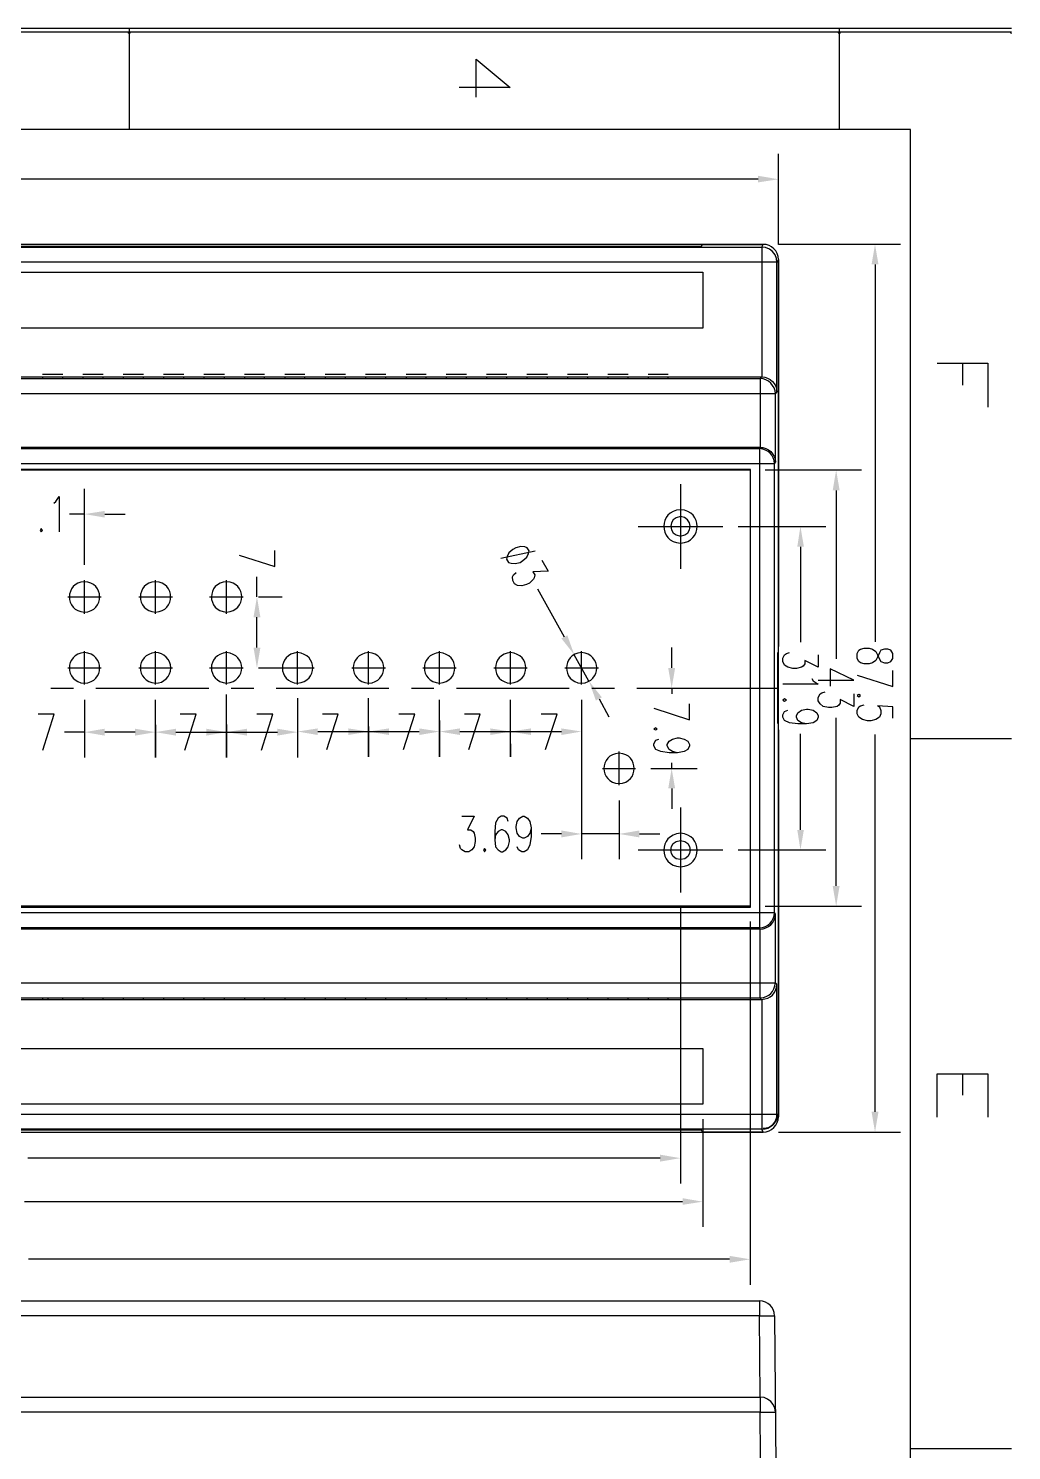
# Model space of a CAD drawing. Header units: millimetres. Extents: x 1731 to 2028, y 1528 to 1949.
# Drawn here: x 1931.1 to 2028, y 1808.7 to 1948.8 of the extents above; entities that cross this region are included whole.
import ezdxf

# ---------------------------------------------------------------- set-up
doc = ezdxf.new("R2010")
doc.units = ezdxf.units.MM
doc.layers.add('PDF_几何图形', color=7, linetype='Continuous')
doc.layers.add('PDF_实体填充', color=7, linetype='Continuous')

msp = doc.modelspace()

# ---------------------------------------------------------------- hatches: boundary and pattern name
at = {"layer": 'PDF_几何图形', "transparency": 33554559}
for points in [[(1941.16, 1948.45), (1941.16, 1948.42), (1941.13, 1948.29), (1941.01, 1948.26), (1940.88, 1948.29), (1940.85, 1948.42), (1940.85, 1948.45)], [(2011.14, 1948.45), (2011.14, 1948.42), (2011.11, 1948.29), (2010.99, 1948.26), (2010.86, 1948.29), (2010.83, 1948.42), (2010.83, 1948.45)], [(2027.97, 1948.45), (2027.97, 1948.26), (2027.84, 1948.29), (2027.81, 1948.42), (2027.81, 1948.45)]]:
    msp.add_hatch(color=256, dxfattribs=at).paths.add_polyline_path(points)

# ---------------------------------------------------------------- linework, layer by layer
at = {"layer": 'PDF_几何图形', "lineweight": 25}
for points in [[(2027.97, 1948.8), (1731.06, 1948.8), (1731.06, 1528.88), (2027.97, 1528.88)], [(2027.97, 1948.42), (1731.06, 1948.42), (1731.09, 1948.42)], [(1941.01, 1948.8), (1941.01, 1938.83)], [(2010.99, 1948.8), (2010.99, 1938.83)], [(1975.21, 1942.04), (1975.21, 1945.78), (1978.54, 1942.97), (1973.54, 1942.97)], [(2017.01, 1927.52), (2005, 1927.52), (2005, 1936.44)], [(2002.99, 1933.94), (1929.31, 1933.94)], [(1846.33, 1854.76), (1846.33, 1861.52), (1846.42, 1861.67), (2004.6, 1861.67), (2004.6, 1905.88), (2004.69, 1906.06), (2004.69, 1912.79), (2004.84, 1912.95), (2004.84, 1925.76), (2004.81, 1926.13), (2004.66, 1926.5), (2004.41, 1926.81), (2004.1, 1927.05), (2003.73, 1927.21), (2003.36, 1927.24), (2003.36, 1914.46)], [(1847.53, 1927.52), (1847.66, 1927.24), (2003.36, 1927.24), (2003.49, 1927.52)], [(1847.66, 1927.24), (1847.66, 1914.46), (2003.33, 1914.46), (2003.18, 1914.3), (2003.18, 1907.51), (2003.12, 1907.39), (2003.12, 1905.88), (2003.12, 1905.35), (2003.12, 1862.2), (2003.12, 1861.67), (2003.12, 1860.16), (1847.9, 1860.16), (1847.84, 1860.04), (1847.81, 1853.27), (2003.18, 1853.27), (2003.18, 1860.04), (1847.84, 1860.04)], [(2005, 1926.03), (2004.84, 1925.76), (1846.14, 1925.76), (1846.02, 1926.03)], [(2004.69, 1912.79), (1846.33, 1912.79), (1846.14, 1912.95), (1846.14, 1925.76)], [(2005, 1879.67), (2005, 1841.54), (2005, 1926.03), (2005, 1887.88)], [(2014.51, 1925.54), (2014.51, 1888.34)], [(1847.66, 1914.46), (1847.81, 1914.3), (2003.18, 1914.3)], [(1932.45, 1914.46), (1932.45, 1914.34)], [(1934.46, 1914.34), (1934.46, 1914.46)], [(1936.44, 1914.46), (1936.44, 1914.34)], [(1938.44, 1914.34), (1938.44, 1914.46)], [(1940.42, 1914.46), (1940.42, 1914.34)], [(1942.43, 1914.34), (1942.43, 1914.46)], [(1944.4, 1914.46), (1944.4, 1914.34)], [(1946.41, 1914.34), (1946.41, 1914.46)], [(1948.38, 1914.46), (1948.38, 1914.34)], [(1950.39, 1914.34), (1950.39, 1914.46)], [(1952.37, 1914.46), (1952.37, 1914.34)], [(1954.34, 1914.34), (1954.34, 1914.46)], [(1956.35, 1914.46), (1956.35, 1914.34)], [(1958.32, 1914.34), (1958.32, 1914.46)], [(1960.33, 1914.46), (1960.33, 1914.34)], [(1962.31, 1914.34), (1962.31, 1914.46)], [(1964.31, 1914.46), (1964.31, 1914.34)], [(1966.29, 1914.34), (1966.29, 1914.46)], [(1968.29, 1914.46), (1968.29, 1914.34)], [(1970.27, 1914.34), (1970.27, 1914.46)], [(1972.25, 1914.46), (1972.25, 1914.34)], [(1974.25, 1914.34), (1974.25, 1914.46)], [(1976.23, 1914.46), (1976.23, 1914.34)], [(1978.23, 1914.34), (1978.23, 1914.46)], [(1980.21, 1914.46), (1980.21, 1914.34)], [(1982.22, 1914.34), (1982.22, 1914.46)], [(1984.19, 1914.46), (1984.19, 1914.34)], [(1986.2, 1914.34), (1986.2, 1914.46)], [(1988.17, 1914.46), (1988.17, 1914.34)], [(1990.18, 1914.34), (1990.18, 1914.46)], [(1992.16, 1914.46), (1992.16, 1914.34)], [(1994.13, 1914.34), (1994.13, 1914.46)], [(2020.62, 1915.8), (2025.62, 1915.8), (2025.62, 1911.48)], [(2023.12, 1915.8), (2023.12, 1913.64)], [(2004.6, 1905.88), (1846.42, 1905.88), (1846.33, 1906.06), (1846.33, 1912.79)], [(2003.18, 1907.51), (1847.84, 1907.51), (1847.9, 1907.39), (2003.12, 1907.39)], [(2002.25, 1905.35), (1848.74, 1905.35), (1848.83, 1905.29), (2002.19, 1905.29)], [(2003.67, 1905.29), (2013.18, 1905.29)], [(1936.59, 1895.94), (1936.59, 1903.44)], [(1995.34, 1903.9), (1995.34, 1895.54)], [(2010.68, 1903.28), (2010.68, 1886.68)], [(1933.57, 1902.02), (1933.78, 1902.17), (1934.12, 1902.67), (1934.12, 1899.18)], [(1936.59, 1900.94), (1935.14, 1900.94)], [(1938.6, 1900.94), (1940.6, 1900.94)], [(1991.17, 1899.73), (1999.5, 1899.73)], [(2001.02, 1899.73), (2009.66, 1899.73)], [(2007.16, 1897.73), (2007.16, 1888.31)], [(1951.84, 1896.89), (1955.36, 1895.78), (1955.36, 1897.36)], [(1981.01, 1897.3), (1977.62, 1896.55)], [(1981.69, 1896.4), (1982.31, 1895.32), (1980.8, 1895.26), (1980.98, 1894.95), (1980.92, 1894.67), (1980.86, 1894.52), (1980.46, 1894.15), (1980.18, 1893.99), (1979.69, 1893.87), (1979.28, 1893.9), (1978.98, 1894.08), (1978.82, 1894.39), (1978.79, 1894.76), (1978.88, 1894.95), (1979.13, 1895.2)], [(1936.59, 1891.12), (1936.59, 1894.42)], [(1943.6, 1891.12), (1943.6, 1894.42)], [(1950.61, 1891.12), (1950.61, 1894.42)], [(1953.6, 1892.79), (1953.6, 1894.76)], [(1981.26, 1893.59), (1983.88, 1888.84)], [(1934.95, 1892.79), (1938.26, 1892.79)], [(1941.96, 1892.79), (1945.27, 1892.79)], [(1948.94, 1892.79), (1952.24, 1892.79)], [(1953.75, 1892.79), (1956.1, 1892.79)], [(1953.6, 1887.79), (1953.6, 1890.78)], [(1936.59, 1884.14), (1936.59, 1887.42)], [(1943.6, 1884.14), (1943.6, 1887.42)], [(1950.61, 1884.14), (1950.61, 1887.42)], [(1957.61, 1884.14), (1957.61, 1887.42)], [(1964.59, 1884.14), (1964.59, 1887.42)], [(1971.6, 1884.14), (1971.6, 1887.42)], [(1978.6, 1884.14), (1978.6, 1887.42)], [(1986.32, 1884.48), (1984.87, 1887.08)], [(1985.58, 1884.14), (1985.58, 1887.42)], [(1994.47, 1885.78), (1994.47, 1887.79)], [(2008.92, 1887.08), (2008.92, 1885.84), (2007.59, 1886.52), (2007.59, 1886.18), (2007.44, 1885.97), (2007.25, 1885.84), (2006.76, 1885.72), (2006.42, 1885.72), (2005.92, 1885.84), (2005.58, 1886.06), (2005.43, 1886.4), (2005.43, 1886.74), (2005.58, 1887.08), (2005.77, 1887.2), (2006.08, 1887.29)], [(1934.95, 1885.78), (1938.26, 1885.78)], [(1941.96, 1885.78), (1945.27, 1885.78)], [(1948.94, 1885.78), (1952.24, 1885.78)], [(1953.75, 1885.78), (1956.1, 1885.78)], [(1955.95, 1885.78), (1959.25, 1885.78)], [(1962.95, 1885.78), (1966.26, 1885.78)], [(1969.96, 1885.78), (1973.23, 1885.78)], [(1976.94, 1885.78), (1980.24, 1885.78)], [(1983.95, 1885.78), (1987.25, 1885.78)], [(2008.92, 1884.58), (2012.41, 1884.58), (2010.09, 1885.69), (2010.09, 1883.99)], [(2012.75, 1885.06), (2016.27, 1883.94), (2016.27, 1885.52)], [(1933.29, 1883.77), (1935.51, 1883.77)], [(1937.73, 1883.77), (1948.85, 1883.77)], [(1951.07, 1883.77), (1953.29, 1883.77)], [(1955.51, 1883.77), (1966.6, 1883.77)], [(1968.82, 1883.77), (1971.04, 1883.77)], [(1973.26, 1883.77), (1984.38, 1883.77)], [(1986.6, 1883.77), (1988.82, 1883.77)], [(1991.05, 1883.77), (2005, 1883.77)], [(1992.9, 1883.77), (1996.97, 1883.77)], [(1994.47, 1883.77), (1994.47, 1883.22)], [(2008.27, 1884.73), (2008.42, 1884.52), (2008.92, 1884.18), (2005.43, 1884.18)], [(1936.59, 1882.63), (1936.59, 1876.95)], [(1943.6, 1880.16), (1943.6, 1876.95), (1943.6, 1882.63)], [(1950.61, 1880.22), (1950.61, 1876.95), (1950.61, 1883.16)], [(1957.61, 1882.79), (1957.61, 1877.01)], [(1964.59, 1880.01), (1964.59, 1877.01), (1964.59, 1882.79)], [(1971.6, 1880.59), (1971.6, 1877.01), (1971.6, 1882.63)], [(1978.6, 1878.31), (1978.6, 1877.01), (1978.6, 1882.63)], [(1985.58, 1882.63), (1985.58, 1866.92)], [(1987.31, 1882.72), (1988.27, 1880.97)], [(1992.71, 1881.8), (1996.23, 1880.66), (1996.23, 1882.23)], [(2012.41, 1883.22), (2012.41, 1881.98), (2011.08, 1882.66), (2011.08, 1882.32), (2010.93, 1882.11), (2010.77, 1881.98), (2010.25, 1881.89), (2009.94, 1881.89), (2009.41, 1881.98), (2009.1, 1882.23), (2008.92, 1882.54), (2008.92, 1882.88), (2009.1, 1883.22), (2009.26, 1883.34), (2009.6, 1883.43)], [(1932.49, 1877.69), (1933.6, 1881.21), (1932.05, 1881.21)], [(1946.5, 1877.69), (1947.61, 1881.21), (1946.04, 1881.21)], [(1954.06, 1877.69), (1955.17, 1881.21), (1953.6, 1881.21)], [(1960.48, 1877.75), (1961.6, 1881.24), (1960.05, 1881.24)], [(1968.05, 1877.75), (1969.16, 1881.24), (1967.58, 1881.24)], [(1974.47, 1877.75), (1975.61, 1881.24), (1974.04, 1881.24)], [(1982.03, 1877.75), (1983.17, 1881.24), (1981.6, 1881.24)], [(1985.58, 1881.12), (1985.58, 1877.01)], [(2007.75, 1880.26), (2007.25, 1880.38), (2006.91, 1880.59), (2006.76, 1880.93), (2006.76, 1881.06), (2006.91, 1881.37), (2007.25, 1881.61), (2007.75, 1881.71), (2007.93, 1881.71), (2008.42, 1881.61), (2008.76, 1881.37), (2008.92, 1881.06), (2008.92, 1880.93), (2008.76, 1880.59), (2008.42, 1880.38), (2007.75, 1880.26), (2006.91, 1880.26), (2006.08, 1880.38), (2005.58, 1880.59), (2005.43, 1880.93), (2005.43, 1881.15), (2005.58, 1881.49), (2005.92, 1881.61)], [(2010.68, 1864.3), (2010.68, 1880.87)], [(2016.27, 1880.83), (2016.27, 1881.94), (2014.75, 1882.03), (2014.94, 1881.94), (2015.09, 1881.6), (2015.09, 1881.26), (2014.94, 1880.92), (2014.6, 1880.7), (2014.1, 1880.58), (2013.77, 1880.58), (2013.27, 1880.7), (2012.93, 1880.92), (2012.75, 1881.26), (2012.75, 1881.6), (2012.93, 1881.94), (2013.09, 1882.03), (2013.43, 1882.15)], [(1846.02, 1879.67), (1846.02, 1841.54), (1846.14, 1841.82), (2004.84, 1841.82), (2004.84, 1854.6), (2004.69, 1854.76)], [(1936.59, 1879.45), (1934.62, 1879.45)], [(1941.59, 1879.45), (1938.6, 1879.45)], [(1945.61, 1879.45), (1948.6, 1879.45), (1950.61, 1879.45), (1952.61, 1879.45), (1955.61, 1879.45)], [(1957.61, 1879.76), (1957.61, 1876.95)], [(1959.59, 1879.51), (1962.61, 1879.51), (1964.59, 1879.51), (1966.6, 1879.51), (1969.59, 1879.51)], [(1973.6, 1879.51), (1976.6, 1879.51), (1978.6, 1879.51), (1980.61, 1879.51), (1983.61, 1879.51)], [(1995.06, 1877.42), (1994.56, 1877.54), (1994.22, 1877.75), (1994.04, 1878.09), (1994.04, 1878.22), (1994.22, 1878.56), (1994.56, 1878.77), (1995.06, 1878.9), (1995.21, 1878.9), (1995.71, 1878.77), (1996.05, 1878.56), (1996.23, 1878.22), (1996.23, 1878.09), (1996.05, 1877.75), (1995.71, 1877.54), (1995.06, 1877.42), (1994.22, 1877.42), (1993.39, 1877.54), (1992.9, 1877.75), (1992.71, 1878.09), (1992.71, 1878.31), (1992.9, 1878.65), (1993.21, 1878.77)], [(2007.16, 1869.82), (2007.16, 1879.27)], [(2014.51, 1842.04), (2014.51, 1879.21)], [(2017.99, 1878.82), (2027.97, 1878.82)], [(1989.29, 1874.24), (1989.29, 1877.54)], [(1987.65, 1875.87), (1990.92, 1875.87)], [(1992.43, 1875.87), (1996.97, 1875.87)], [(1994.47, 1875.87), (1994.47, 1876.43)], [(1994.47, 1873.9), (1994.47, 1871.89)], [(1989.29, 1872.72), (1989.29, 1866.92)], [(1973.79, 1871.18), (1975.02, 1871.18), (1974.34, 1869.82), (1974.68, 1869.82), (1974.9, 1869.67), (1975.02, 1869.51), (1975.12, 1868.99), (1975.12, 1868.68), (1975.02, 1868.15), (1974.78, 1867.85), (1974.47, 1867.66), (1974.13, 1867.66), (1973.79, 1867.85), (1973.67, 1868), (1973.57, 1868.34)], [(1978.36, 1870.65), (1978.27, 1870.99), (1977.93, 1871.18), (1977.68, 1871.18), (1977.37, 1870.99), (1977.12, 1870.5), (1977.03, 1869.67), (1977.03, 1868.83), (1977.12, 1868.15), (1977.37, 1867.85), (1977.68, 1867.66), (1977.8, 1867.66), (1978.14, 1867.85), (1978.36, 1868.15), (1978.48, 1868.68), (1978.48, 1868.83), (1978.36, 1869.33), (1978.14, 1869.67), (1977.8, 1869.82), (1977.68, 1869.82), (1977.37, 1869.67), (1977.12, 1869.33), (1977.03, 1868.83)], [(1980.61, 1870.01), (1980.49, 1869.51), (1980.27, 1869.17), (1979.93, 1868.99), (1979.81, 1868.99), (1979.47, 1869.17), (1979.25, 1869.51), (1979.13, 1870.01), (1979.13, 1870.16), (1979.25, 1870.65), (1979.47, 1870.99), (1979.81, 1871.18), (1979.93, 1871.18), (1980.27, 1870.99), (1980.49, 1870.65), (1980.61, 1870.01), (1980.61, 1869.17), (1980.49, 1868.34), (1980.27, 1867.85), (1979.93, 1867.66), (1979.72, 1867.66), (1979.38, 1867.85), (1979.25, 1868.15)], [(1995.34, 1872.01), (1995.34, 1863.65)], [(1983.61, 1869.42), (1981.6, 1869.42)], [(1989.29, 1869.42), (1985.58, 1869.42)], [(1991.29, 1869.42), (1993.3, 1869.42)], [(1991.17, 1867.85), (1999.5, 1867.85)], [(2001.02, 1867.85), (2009.66, 1867.85)], [(1846.14, 1841.82), (1846.14, 1854.6), (1846.33, 1854.76), (2004.69, 1854.76), (2004.69, 1861.52), (2004.6, 1861.67)], [(1995.34, 1862.17), (1995.34, 1834.97)], [(2002.25, 1862.2), (2002.19, 1862.29)], [(2003.67, 1862.29), (2013.18, 1862.29)], [(2002.19, 1860.78), (2002.19, 1825)], [(2003.18, 1860.04), (2003.12, 1860.16)], [(2003.36, 1853.12), (2003.36, 1840.31), (1847.66, 1840.31), (1847.53, 1840.03)], [(1847.81, 1853.27), (1847.66, 1853.12), (2003.33, 1853.12), (2003.18, 1853.27)], [(1932.45, 1853.24), (1932.45, 1853.12)], [(1932.98, 1853.24), (1932.98, 1853.12)], [(1934.46, 1853.12), (1934.46, 1853.24)], [(1936.44, 1853.24), (1936.44, 1853.12)], [(1938.44, 1853.12), (1938.44, 1853.24)], [(1940.42, 1853.24), (1940.42, 1853.12)], [(1942.43, 1853.12), (1942.43, 1853.24)], [(1944.4, 1853.24), (1944.4, 1853.12)], [(1946.41, 1853.12), (1946.41, 1853.24)], [(1948.38, 1853.24), (1948.38, 1853.12)], [(1950.39, 1853.12), (1950.39, 1853.24)], [(1952.37, 1853.24), (1952.37, 1853.12)], [(1954.34, 1853.12), (1954.34, 1853.24)], [(1956.35, 1853.24), (1956.35, 1853.12)], [(1958.32, 1853.12), (1958.32, 1853.24)], [(1960.33, 1853.24), (1960.33, 1853.12)], [(1962.31, 1853.12), (1962.31, 1853.24)], [(1964.31, 1853.24), (1964.31, 1853.12)], [(1966.29, 1853.12), (1966.29, 1853.24)], [(1968.29, 1853.24), (1968.29, 1853.12)], [(1970.27, 1853.12), (1970.27, 1853.24)], [(1972.25, 1853.24), (1972.25, 1853.12)], [(1974.25, 1853.12), (1974.25, 1853.24)], [(1976.23, 1853.24), (1976.23, 1853.12)], [(1978.23, 1853.12), (1978.23, 1853.24)], [(1980.21, 1853.24), (1980.21, 1853.12)], [(1982.22, 1853.12), (1982.22, 1853.24)], [(1984.19, 1853.24), (1984.19, 1853.12)], [(1986.2, 1853.12), (1986.2, 1853.24)], [(1988.17, 1853.24), (1988.17, 1853.12)], [(1990.18, 1853.12), (1990.18, 1853.24)], [(1992.16, 1853.24), (1992.16, 1853.12)], [(1994.13, 1853.12), (1994.13, 1853.24)], [(2020.62, 1841.5), (2020.62, 1845.79), (2025.62, 1845.79), (2025.62, 1841.5)], [(2023.12, 1845.79), (2023.12, 1843.66)], [(2004.84, 1841.82), (2005, 1841.54)], [(1997.53, 1841.3), (1997.53, 1830.71)], [(2003.49, 1840.03), (2003.36, 1840.31)], [(2005, 1840.03), (2017.01, 1840.03)], [(1993.33, 1837.47), (1931.03, 1837.47)], [(1995.55, 1833.18), (1930.69, 1833.18)], [(2000.18, 1827.5), (1931.1, 1827.5)], [(2003.33, 1794.84), (2003.18, 1812.43), (1847.81, 1812.43)], [(2017.99, 1808.84), (2027.97, 1808.84)]]:
    msp.add_lwpolyline(points, dxfattribs=at)
for points in [[(2017.99, 1938.83), (1741.03, 1938.83), (1741.03, 1538.85), (2017.99, 1538.85)], [(1997.5, 1927.52), (2003.49, 1927.52), (1847.53, 1927.52), (1853.52, 1927.52), (1853.61, 1927.33), (1997.4, 1927.33)], [(1853.46, 1924.77), (1997.53, 1924.77), (1997.53, 1919.27), (1853.46, 1919.27)], [(1848.74, 1862.2), (2002.25, 1862.2), (2002.25, 1905.35), (2002.19, 1905.29), (2002.19, 1862.29), (1848.83, 1862.29)], [(1932.33, 1899.52), (1932.24, 1899.33), (1932.33, 1899.18), (1932.45, 1899.33)], [(1980.24, 1897.63), (1979.99, 1897.73), (1979.59, 1897.76), (1979.1, 1897.63), (1978.82, 1897.45), (1978.42, 1897.11), (1978.27, 1896.77), (1978.2, 1896.49), (1978.39, 1896.18), (1978.64, 1896.09), (1979.04, 1896.06), (1979.53, 1896.18), (1979.81, 1896.37), (1980.21, 1896.71), (1980.36, 1897.05), (1980.43, 1897.33)], [(2004.97, 1887.29), (2004.97, 1880.29), (2004.94, 1880.29), (2004.94, 1887.29)], [(2016.27, 1887.19), (2016.08, 1887.52), (2015.77, 1887.62), (2015.43, 1887.62), (2015.09, 1887.52), (2014.94, 1887.28), (2014.75, 1886.85), (2014.6, 1886.51), (2014.26, 1886.29), (2013.92, 1886.17), (2013.43, 1886.17), (2013.09, 1886.29), (2012.93, 1886.41), (2012.75, 1886.72), (2012.75, 1887.19), (2012.93, 1887.52), (2013.09, 1887.62), (2013.43, 1887.74), (2013.92, 1887.74), (2014.26, 1887.62), (2014.6, 1887.4), (2014.75, 1887.06), (2014.94, 1886.63), (2015.09, 1886.41), (2015.43, 1886.29), (2015.77, 1886.29), (2016.08, 1886.41), (2016.27, 1886.72)], [(2005.77, 1882.6), (2005.58, 1882.72), (2005.43, 1882.6), (2005.58, 1882.51)], [(2013.09, 1883.05), (2012.93, 1883.17), (2012.75, 1883.05), (2012.93, 1882.93)], [(1993.05, 1879.76), (1992.9, 1879.88), (1992.71, 1879.76), (1992.9, 1879.67)], [(1976.01, 1868), (1975.92, 1867.85), (1976.01, 1867.66), (1976.14, 1867.85)], [(1853.46, 1848.27), (1997.53, 1848.27), (1997.53, 1842.78), (1853.46, 1842.78)], [(1997.5, 1840.03), (1997.4, 1840.22), (1853.61, 1840.22), (1853.52, 1840.03), (1847.53, 1840.03), (2003.49, 1840.03)], [(1846.24, 1764.74), (1846.02, 1777.74), (1846.42, 1821.94), (1847.9, 1821.94), (1847.9, 1823.42), (2003.12, 1823.42), (2003.12, 1821.94), (2004.6, 1821.94), (2005, 1777.74), (2004.78, 1764.74)], [(1847.84, 1813.92), (2003.18, 1813.92), (2003.12, 1821.94), (1847.9, 1821.94)], [(2003.18, 1812.43), (2004.69, 1812.43), (2004.63, 1812.84), (2004.47, 1813.18), (2004.23, 1813.48), (2003.92, 1813.73), (2003.58, 1813.89), (2003.18, 1813.92)]]:
    msp.add_lwpolyline(points, close=True, dxfattribs=at)
msp.add_arc((1943.59, 1885.78), 1.51, 270.4107, 89.5893, dxfattribs=at)
for points in [[(2005, 1926.03), (2004.96, 1926.87), (2004.31, 1927.53), (2003.49, 1927.52)], [(2005, 1926.03), (2004.96, 1926.87), (2004.31, 1927.53), (2003.49, 1927.52)], [(1932.45, 1914.72), (1933.12, 1914.72), (1933.79, 1914.72), (1934.46, 1914.72)], [(1936.44, 1914.72), (1937.11, 1914.72), (1937.77, 1914.72), (1938.44, 1914.72)], [(1940.42, 1914.72), (1941.09, 1914.72), (1941.76, 1914.72), (1942.43, 1914.72)], [(1944.4, 1914.72), (1945.07, 1914.72), (1945.74, 1914.72), (1946.41, 1914.72)], [(1948.38, 1914.72), (1949.05, 1914.72), (1949.72, 1914.72), (1950.39, 1914.72)], [(1952.37, 1914.72), (1953.02, 1914.72), (1953.68, 1914.72), (1954.34, 1914.72)], [(1956.35, 1914.72), (1957.01, 1914.72), (1957.66, 1914.72), (1958.32, 1914.72)], [(1960.33, 1914.72), (1960.99, 1914.72), (1961.65, 1914.72), (1962.31, 1914.72)], [(1964.31, 1914.72), (1964.97, 1914.72), (1965.63, 1914.72), (1966.29, 1914.72)], [(1968.29, 1914.72), (1968.95, 1914.72), (1969.61, 1914.72), (1970.27, 1914.72)], [(1972.25, 1914.72), (1972.91, 1914.72), (1973.58, 1914.72), (1974.25, 1914.72)], [(1976.23, 1914.72), (1976.9, 1914.72), (1977.57, 1914.72), (1978.23, 1914.72)], [(1980.21, 1914.72), (1980.88, 1914.72), (1981.55, 1914.72), (1982.22, 1914.72)], [(1984.19, 1914.72), (1984.86, 1914.72), (1985.53, 1914.72), (1986.2, 1914.72)], [(1988.17, 1914.72), (1988.84, 1914.72), (1989.51, 1914.72), (1990.18, 1914.72)], [(1992.16, 1914.72), (1992.82, 1914.72), (1993.47, 1914.72), (1994.13, 1914.72)], [(2003.33, 1914.46), (2004.17, 1914.42), (2004.84, 1913.81), (2004.84, 1912.95)], [(2004.69, 1912.79), (2004.67, 1913.61), (2004.01, 1914.3), (2003.18, 1914.3)], [(2003.18, 1907.51), (2003.96, 1907.57), (2004.69, 1906.84), (2004.69, 1906.06)], [(2004.6, 1905.88), (2004.55, 1906.81), (2004.02, 1907.29), (2003.12, 1907.39)], [(1995.34, 1901.37), (1993.13, 1901.28), (1993.15, 1898.21), (1995.34, 1898.07)], [(1995.34, 1900.69), (1994.08, 1900.59), (1994.07, 1898.88), (1995.34, 1898.78)], [(1995.34, 1898.07), (1997.52, 1898.21), (1997.56, 1901.27), (1995.34, 1901.37)], [(1995.34, 1898.78), (1996.62, 1898.87), (1996.58, 1900.61), (1995.34, 1900.69)], [(1936.59, 1894.27), (1934.64, 1894.22), (1934.61, 1891.37), (1936.59, 1891.28)], [(1936.59, 1891.28), (1938.62, 1891.34), (1938.58, 1894.26), (1936.59, 1894.27)], [(1943.6, 1894.27), (1941.63, 1894.21), (1941.6, 1891.38), (1943.6, 1891.28)], [(1943.6, 1891.28), (1945.61, 1891.37), (1945.58, 1894.22), (1943.6, 1894.27)], [(1950.61, 1894.27), (1948.63, 1894.21), (1948.6, 1891.38), (1950.61, 1891.28)], [(1950.61, 1891.28), (1952.61, 1891.38), (1952.57, 1894.21), (1950.61, 1894.27)], [(1936.59, 1887.29), (1934.62, 1887.14), (1934.62, 1884.42), (1936.59, 1884.27)], [(1936.59, 1884.27), (1938.6, 1884.39), (1938.6, 1887.17), (1936.59, 1887.29)], [(1943.6, 1887.29), (1941.61, 1887.11), (1941.61, 1884.45), (1943.6, 1884.27)], [(1950.61, 1887.29), (1948.61, 1887.11), (1948.61, 1884.45), (1950.61, 1884.27)], [(1950.61, 1884.27), (1952.6, 1884.45), (1952.6, 1887.11), (1950.61, 1887.29)], [(1957.61, 1887.29), (1955.61, 1887.17), (1955.61, 1884.39), (1957.61, 1884.27)], [(1957.61, 1884.27), (1959.6, 1884.45), (1959.6, 1887.11), (1957.61, 1887.29)], [(1964.59, 1887.29), (1962.6, 1887.11), (1962.6, 1884.45), (1964.59, 1884.27)], [(1964.59, 1884.27), (1966.59, 1884.39), (1966.59, 1887.17), (1964.59, 1887.29)], [(1971.6, 1887.29), (1969.6, 1887.11), (1969.6, 1884.45), (1971.6, 1884.27)], [(1971.6, 1884.27), (1973.6, 1884.45), (1973.6, 1887.11), (1971.6, 1887.29)], [(1978.6, 1887.29), (1976.61, 1887.17), (1976.61, 1884.39), (1978.6, 1884.27)], [(1978.6, 1884.27), (1980.6, 1884.45), (1980.6, 1887.11), (1978.6, 1887.29)], [(1985.58, 1887.29), (1983.61, 1887.14), (1983.61, 1884.42), (1985.58, 1884.27)], [(1985.58, 1884.27), (1987.59, 1884.39), (1987.59, 1887.17), (1985.58, 1887.29)], [(1989.29, 1877.38), (1987.28, 1877.28), (1987.31, 1874.45), (1989.29, 1874.39)], [(1989.29, 1874.39), (1991.26, 1874.45), (1991.29, 1877.28), (1989.29, 1877.38)], [(1995.34, 1869.48), (1993.15, 1869.38), (1993.15, 1866.28), (1995.34, 1866.18)], [(1995.34, 1866.89), (1994.08, 1866.93), (1994.07, 1868.73), (1995.34, 1868.77)], [(1995.34, 1866.18), (1997.54, 1866.3), (1997.54, 1869.36), (1995.34, 1869.48)], [(1995.34, 1868.77), (1996.6, 1868.75), (1996.6, 1866.91), (1995.34, 1866.89)], [(2003.12, 1860.16), (2003.96, 1860.21), (2004.58, 1860.81), (2004.6, 1861.67)], [(2003.18, 1860.04), (2003.97, 1860.03), (2004.7, 1860.72), (2004.69, 1861.52)], [(2003.18, 1853.27), (2004.11, 1853.32), (2004.59, 1853.85), (2004.69, 1854.76)], [(2003.33, 1853.12), (2004.21, 1853.17), (2004.8, 1853.71), (2004.84, 1854.6)], [(1934.46, 1853.24), (1933.79, 1853.24), (1933.12, 1853.24), (1932.45, 1853.24)], [(1938.44, 1853.24), (1937.77, 1853.24), (1937.11, 1853.24), (1936.44, 1853.24)], [(1942.43, 1853.24), (1941.76, 1853.24), (1941.09, 1853.24), (1940.42, 1853.24)], [(1946.41, 1853.24), (1945.74, 1853.24), (1945.07, 1853.24), (1944.4, 1853.24)], [(1950.39, 1853.24), (1949.72, 1853.24), (1949.05, 1853.24), (1948.38, 1853.24)], [(1954.34, 1853.24), (1953.68, 1853.24), (1953.02, 1853.24), (1952.37, 1853.24)], [(1958.32, 1853.24), (1957.66, 1853.24), (1957.01, 1853.24), (1956.35, 1853.24)], [(1962.31, 1853.24), (1961.65, 1853.24), (1960.99, 1853.24), (1960.33, 1853.24)], [(1966.29, 1853.24), (1965.63, 1853.24), (1964.97, 1853.24), (1964.31, 1853.24)], [(1970.27, 1853.24), (1969.61, 1853.24), (1968.95, 1853.24), (1968.29, 1853.24)], [(1974.25, 1853.24), (1973.58, 1853.24), (1972.91, 1853.24), (1972.25, 1853.24)], [(1978.23, 1853.24), (1977.57, 1853.24), (1976.9, 1853.24), (1976.23, 1853.24)], [(1982.22, 1853.24), (1981.55, 1853.24), (1980.88, 1853.24), (1980.21, 1853.24)], [(1986.2, 1853.24), (1985.53, 1853.24), (1984.86, 1853.24), (1984.19, 1853.24)], [(1990.18, 1853.24), (1989.51, 1853.24), (1988.84, 1853.24), (1988.17, 1853.24)], [(1994.13, 1853.24), (1993.47, 1853.24), (1992.82, 1853.24), (1992.16, 1853.24)], [(2003.36, 1840.31), (2004.21, 1840.33), (2004.89, 1840.98), (2004.84, 1841.82)], [(2003.49, 1840.42), (2004.3, 1840.39), (2005, 1841.14), (2005, 1841.93)], [(2003.49, 1840.03), (2004.3, 1840.01), (2005, 1840.75), (2005, 1841.54)], [(2004.6, 1821.94), (2004.54, 1822.86), (2004, 1823.32), (2003.12, 1823.42)]]:
    msp.add_open_spline(points, degree=3, dxfattribs=at)
at = {"layer": 'PDF_实体填充', "lineweight": 25, "transparency": 33554559}
for points in [[(2002.99, 1934.28), (2002.99, 1933.63), (2005, 1933.94)], [(2014.85, 1925.54), (2014.17, 1925.54), (2014.51, 1927.52)], [(2011.02, 1903.28), (2010.34, 1903.28), (2010.68, 1905.29)], [(1938.6, 1901.25), (1938.6, 1900.6), (1936.59, 1900.94)], [(2007.5, 1897.73), (2006.85, 1897.73), (2007.16, 1899.73)], [(1953.94, 1890.78), (1953.26, 1890.78), (1953.6, 1892.79)], [(1984.19, 1888.99), (1983.61, 1888.68), (1984.87, 1887.08)], [(1953.94, 1887.79), (1953.26, 1887.79), (1953.6, 1885.78)], [(1994.81, 1885.78), (1994.13, 1885.78), (1994.47, 1883.77)], [(1987.59, 1882.88), (1987, 1882.57), (1986.32, 1884.48)], [(1938.6, 1879.79), (1938.6, 1879.11), (1936.59, 1879.45)], [(1941.59, 1879.79), (1941.59, 1879.11), (1943.6, 1879.45)], [(1945.61, 1879.79), (1945.61, 1879.11), (1943.6, 1879.45)], [(1948.6, 1879.79), (1948.6, 1879.11), (1950.61, 1879.45)], [(1952.61, 1879.79), (1952.61, 1879.11), (1950.61, 1879.45)], [(1955.61, 1879.79), (1955.61, 1879.11), (1957.61, 1879.45)], [(1959.59, 1879.82), (1959.59, 1879.17), (1957.61, 1879.51)], [(1962.61, 1879.82), (1962.61, 1879.17), (1964.59, 1879.51)], [(1966.6, 1879.82), (1966.6, 1879.17), (1964.59, 1879.51)], [(1969.59, 1879.82), (1969.59, 1879.17), (1971.6, 1879.51)], [(1973.6, 1879.82), (1973.6, 1879.17), (1971.6, 1879.51)], [(1976.6, 1879.82), (1976.6, 1879.17), (1978.6, 1879.51)], [(1980.61, 1879.82), (1980.61, 1879.17), (1978.6, 1879.51)], [(1983.61, 1879.82), (1983.61, 1879.17), (1985.58, 1879.51)], [(1994.81, 1873.9), (1994.13, 1873.9), (1994.47, 1875.87)], [(1983.61, 1869.76), (1983.61, 1869.08), (1985.58, 1869.42)], [(1991.29, 1869.76), (1991.29, 1869.08), (1989.29, 1869.42)], [(2007.5, 1869.82), (2006.85, 1869.82), (2007.16, 1867.85)], [(2011.02, 1864.3), (2010.34, 1864.3), (2010.68, 1862.29)], [(2014.85, 1842.04), (2014.17, 1842.04), (2014.51, 1840.03)], [(1993.33, 1837.81), (1993.33, 1837.13), (1995.34, 1837.47)], [(1995.55, 1833.52), (1995.55, 1832.87), (1997.53, 1833.18)], [(2000.18, 1827.84), (2000.18, 1827.16), (2002.19, 1827.5)]]:
    msp.add_solid(points, dxfattribs=at)

doc.saveas('drawing.dxf')
